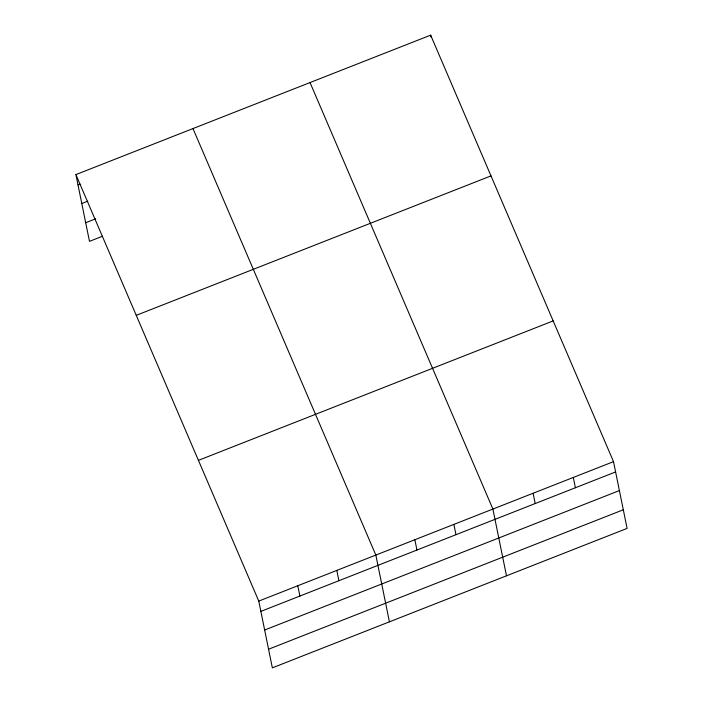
<?xml version="1.0" encoding="UTF-8"?>
<svg xmlns="http://www.w3.org/2000/svg" width="703" height="703" viewBox="0 0 703 703"><rect width="100%" height="100%" fill="white"/><g stroke="black" fill="none" stroke-linecap="round" stroke-linejoin="round"><path stroke-width="1.05" d="M75.906 174.599L430.649 35.15L613.517 461.643L627.094 528.401L272.351 667.85L258.766 601.091L75.906 174.599L89.483 241.357L102.489 236.243M77.998 184.898L80.001 184.107M81.785 203.527L87.796 201.163M85.696 222.728L95.705 218.791M136.25 315.339L490.993 175.891M198.422 460.351L553.173 320.902M258.766 601.091L613.517 461.643M260.866 611.39L615.608 471.941M264.653 630.02L619.405 490.571M268.564 649.221L623.306 509.772M310.032 82.559L492.9 509.06L506.485 575.819M192.974 128.579L375.833 555.071L389.418 621.83M573.314 477.451L575.405 487.75M533.102 493.251L535.203 503.55M430.649 35.15L431.071 37.206M453.883 524.394L455.975 534.693M414.858 539.737L416.949 550.036M336.816 570.414L338.908 580.713M297.791 585.757L299.882 596.056"/></g></svg>
